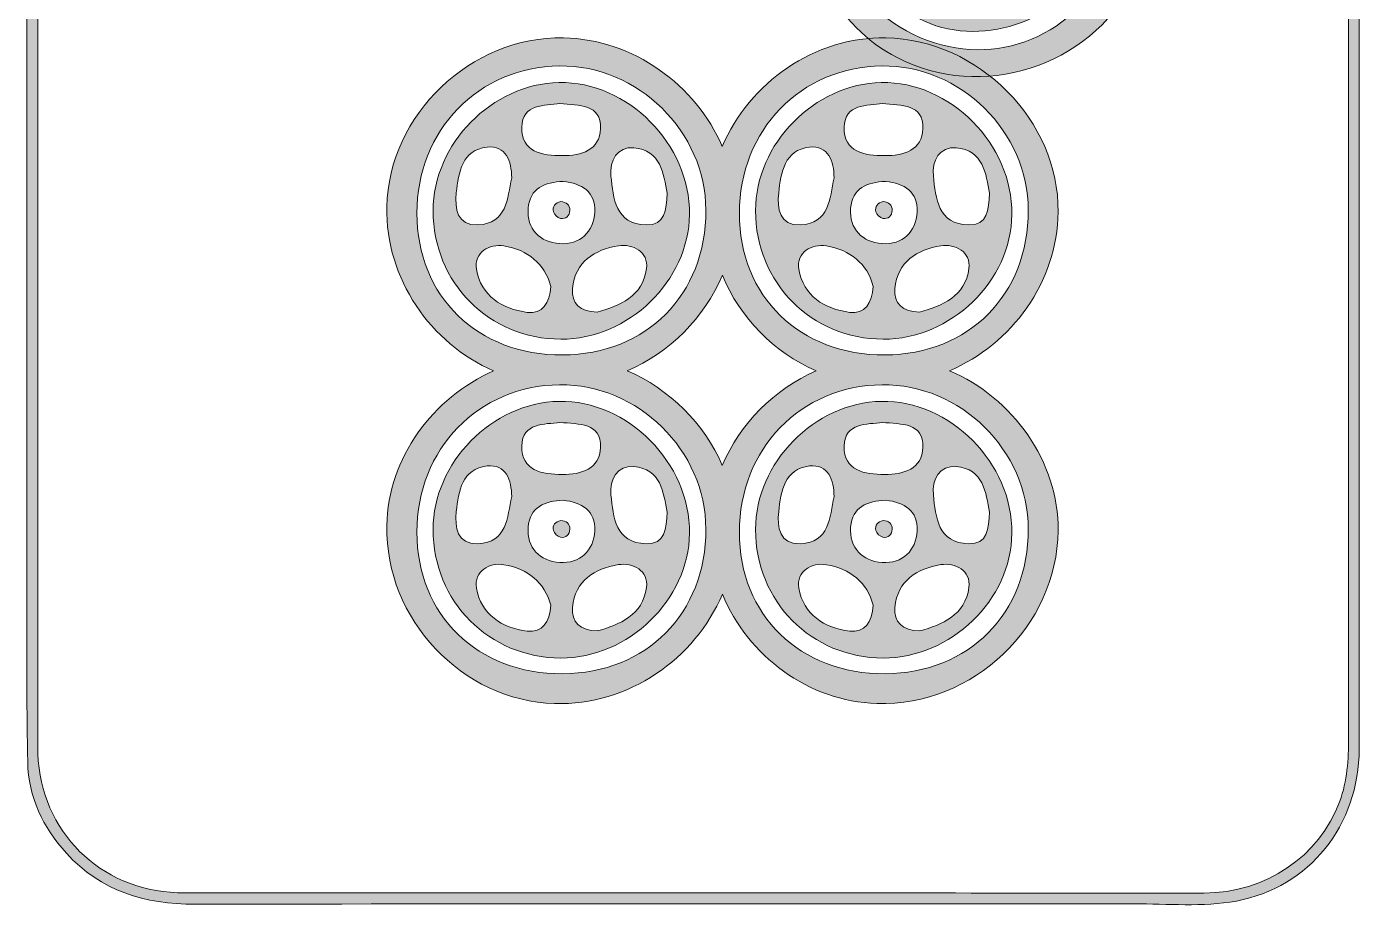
# Model space of a CAD drawing. Extents: x 3212 to 3523, y -465 to -30.
# Drawn here: x 3211.8 to 3522.7, y -465 to -259.6 of the extents above; entities that cross this region are included whole.
import ezdxf

# ---------------------------------------------------------------- set-up
doc = ezdxf.new("R2010")
doc.units = 0
doc.header["$MEASUREMENT"] = 0
doc.layers.add('Layer 1', color=7, linetype='Continuous', lineweight=0)

msp = doc.modelspace()

# ---------------------------------------------------------------- hatches: boundary and pattern name
at = {"layer": 'Layer 1', "true_color": 0x000000, "transparency": 33554687}
h = msp.add_hatch(color=18, dxfattribs=at)
h.dxf.hatch_style = 2
edge = h.paths.add_edge_path()
edge.add_spline(control_points=[(3520.2, -247.35), (3520.2, -247.35), (3520.15, -247.35), (3520.15, -247.35), (3520.15, -306.74), (3520.15, -366.14), (3520.16, -425.54), (3520.16, -430.55), (3519.87, -435.5), (3518.1, -440.27), (3513.3, -453.23), (3500.87, -461.67), (3486.44, -461.67), (3409.17, -461.67), (3331.91, -461.65), (3254.65, -461.64), (3252.09, -461.64), (3249.54, -461.7), (3246.99, -461.61), (3228.81, -460.96), (3215.13, -447.33), (3214.4, -429.17), (3214.37, -428.24), (3214.38, -427.32), (3214.38, -426.38), (3214.38, -307.01), (3214.4, -187.63), (3214.35, -68.25), (3214.35, -58.52), (3216.96, -49.98), (3223.97, -42.99), (3230.93, -36.06), (3239.33, -32.98), (3249.11, -32.99), (3306.06, -33.04), (3363.03, -33.01), (3419.99, -33.01), (3442.27, -33.01), (3464.54, -32.92), (3486.82, -33.05), (3503.36, -33.14), (3516.46, -43.96), (3519.57, -59.79), (3520.4, -64.03), (3520.19, -68.34), (3520.2, -72.63), (3520.2, -130.87), (3520.2, -189.11), (3520.2, -247.35)], knot_values=[0, 0, 0, 0, 1, 1, 1, 2, 2, 2, 3, 3, 3, 4, 4, 4, 5, 5, 5, 6, 6, 6, 7, 7, 7, 8, 8, 8, 9, 9, 9, 10, 10, 10, 11, 11, 11, 12, 12, 12, 13, 13, 13, 14, 14, 14, 15, 15, 15, 16, 16, 16, 16], degree=3, periodic=0)
edge = h.paths.add_edge_path()
edge.add_spline(control_points=[(3522.63, -299.19), (3522.63, -221.35), (3522.65, -143.49), (3522.64, -65.65), (3522.64, -55.34), (3518.69, -46.73), (3511.15, -39.73), (3503.96, -33.06), (3495.32, -30.39), (3485.67, -30.41), (3465.6, -30.45), (3445.53, -30.45), (3425.46, -30.45), (3366.41, -30.44), (3307.35, -30.42), (3248.3, -30.42), (3236.96, -30.42), (3227.58, -34.75), (3220.15, -43.31), (3213.88, -50.53), (3211.8, -59.04), (3211.81, -68.43), (3211.9, -127.96), (3211.85, -187.47), (3211.85, -246.98), (3211.85, -296.64), (3211.84, -346.3), (3211.86, -395.96), (3211.86, -407.66), (3211.8, -419.38), (3212.04, -431.09), (3212.2, -439.3), (3215.56, -446.34), (3221.07, -452.39), (3229.15, -461.25), (3239.35, -464.3), (3251.09, -464.28), (3324.06, -464.16), (3397.04, -464.25), (3470.01, -464.18), (3478, -464.16), (3486.06, -465.01), (3493.99, -463.55), (3511.03, -460.37), (3522.63, -445.92), (3522.65, -427.97), (3522.68, -385.05), (3522.63, -342.12), (3522.63, -299.19)], knot_values=[0, 0, 0, 0, 1, 1, 1, 2, 2, 2, 3, 3, 3, 4, 4, 4, 5, 5, 5, 6, 6, 6, 7, 7, 7, 8, 8, 8, 9, 9, 9, 10, 10, 10, 11, 11, 11, 12, 12, 12, 13, 13, 13, 14, 14, 14, 15, 15, 15, 16, 16, 16, 16], degree=3, periodic=0)
at = {"layer": 'Layer 1', "true_color": 0x0f592d, "transparency": 33554687}
h = msp.add_hatch(color=118, dxfattribs=at)
h.dxf.hatch_style = 2
edge = h.paths.add_edge_path()
edge.add_spline(control_points=[(3417.07, -260.57), (3400.57, -251.55), (3394.83, -231.51), (3403.95, -214.74), (3413.17, -197.8), (3432.27, -192.2), (3449.49, -201.37), (3466.63, -210.51), (3472.44, -229.61), (3463.29, -246.69), (3454.06, -263.92), (3434.14, -269.9), (3417.07, -260.57)], knot_values=[0, 0, 0, 0, 1, 1, 1, 2, 2, 2, 3, 3, 3, 4, 4, 4, 4], degree=3, periodic=0)
edge = h.paths.add_edge_path()
edge.add_spline(control_points=[(3350.95, -226.09), (3334.45, -217.07), (3328.71, -197.03), (3337.83, -180.26), (3347.05, -163.32), (3366.15, -157.72), (3383.37, -166.9), (3400.51, -176.03), (3406.32, -195.13), (3397.17, -212.21), (3387.94, -229.44), (3368.02, -235.42), (3350.95, -226.09)], knot_values=[0, 0, 0, 0, 1, 1, 1, 2, 2, 2, 3, 3, 3, 4, 4, 4, 4], degree=3, periodic=0)
edge = h.paths.add_edge_path()
edge.add_spline(control_points=[(3284.26, -191.31), (3267.76, -182.29), (3262.02, -162.26), (3271.15, -145.49), (3280.36, -128.55), (3299.46, -122.94), (3316.68, -132.12), (3333.82, -141.25), (3339.63, -160.35), (3330.48, -177.44), (3321.25, -194.66), (3301.33, -200.64), (3284.26, -191.31)], knot_values=[0, 0, 0, 0, 1, 1, 1, 2, 2, 2, 3, 3, 3, 4, 4, 4, 4], degree=3, periodic=0)
edge = h.paths.add_edge_path()
edge.add_spline(control_points=[(3452.22, -195.07), (3437.88, -187.6), (3420.07, -190), (3407.85, -199.52), (3408.74, -184.03), (3400.54, -168.12), (3386.1, -160.59), (3371.52, -152.99), (3353.34, -155.61), (3341.1, -165.55), (3342.32, -149.8), (3334.1, -133.48), (3319.41, -125.82), (3300.18, -115.79), (3274.69, -123.53), (3264.84, -142.39), (3254.7, -161.83), (3262.71, -187.51), (3282.05, -197.54), (3296.97, -205.27), (3314.96, -202.56), (3327.26, -192.21), (3325.98, -208.21), (3334.12, -224.74), (3348.74, -232.31), (3363.41, -239.92), (3381.04, -237.42), (3393.32, -227.5), (3392.38, -243.25), (3400.49, -259.35), (3414.86, -266.79), (3434.55, -277), (3459.6, -269.02), (3469.84, -249.28), (3479.7, -230.24), (3471.55, -205.15), (3452.22, -195.07)], knot_values=[0, 0, 0, 0, 1, 1, 1, 2, 2, 2, 3, 3, 3, 4, 4, 4, 5, 5, 5, 6, 6, 6, 7, 7, 7, 8, 8, 8, 9, 9, 9, 10, 10, 10, 11, 11, 11, 12, 12, 12, 12], degree=3, periodic=0)
h = msp.add_hatch(color=118, dxfattribs=at)
h.dxf.hatch_style = 2
edge = h.paths.add_edge_path()
edge.add_spline(control_points=[(3449.73, -242.28), (3444.11, -239.38), (3445.81, -234.28), (3447.4, -229.81), (3448.77, -225.95), (3451.98, -223.69), (3455.72, -226.12), (3460.37, -229.15), (3458.56, -233.89), (3457.48, -237.86), (3455.68, -241.26), (3453.44, -244.19), (3449.73, -242.28)], knot_values=[0, 0, 0, 0, 1, 1, 1, 2, 2, 2, 3, 3, 3, 4, 4, 4, 4], degree=3, periodic=0)
edge = h.paths.add_edge_path()
edge.add_spline(control_points=[(3445.33, -251.82), (3441.61, -257.37), (3435.89, -256.71), (3430.77, -255.63), (3427.07, -253.82), (3426.07, -251.36), (3427.42, -248.11), (3429.07, -244.17), (3437.79, -242.2), (3442.43, -244.64), (3445.42, -246.22), (3447.3, -248.88), (3445.33, -251.82)], knot_values=[0, 0, 0, 0, 1, 1, 1, 2, 2, 2, 3, 3, 3, 4, 4, 4, 4], degree=3, periodic=0)
edge = h.paths.add_edge_path()
edge.add_spline(control_points=[(3430.36, -237.01), (3426.13, -234.7), (3424.52, -230.98), (3427.15, -226.75), (3429.41, -223.1), (3433.36, -222.08), (3437.14, -224.19), (3441.27, -226.51), (3442, -230.43), (3440.49, -234.69), (3437.67, -238.49), (3434.18, -239.1), (3430.36, -237.01)], knot_values=[0, 0, 0, 0, 1, 1, 1, 2, 2, 2, 3, 3, 3, 4, 4, 4, 4], degree=3, periodic=0)
edge = h.paths.add_edge_path()
edge.add_spline(control_points=[(3415.25, -247.41), (3410.55, -243.89), (3407.18, -239.22), (3409.71, -233.05), (3411.06, -229.77), (3414.36, -230.03), (3417.78, -231.74), (3421.08, -235.28), (3425.33, -239.04), (3423.15, -245.08), (3421.82, -248.74), (3418.46, -249.82), (3415.25, -247.41)], knot_values=[0, 0, 0, 0, 1, 1, 1, 2, 2, 2, 3, 3, 3, 4, 4, 4, 4], degree=3, periodic=0)
edge = h.paths.add_edge_path()
edge.add_spline(control_points=[(3414.06, -215.54), (3416.7, -211.75), (3419.77, -207.08), (3425.24, -209.5), (3429.04, -211.18), (3428.54, -215.22), (3426.8, -218.72), (3423.83, -222.29), (3421.16, -227.09), (3415.48, -224.52), (3411.3, -222.64), (3411.88, -218.7), (3414.06, -215.54)], knot_values=[0, 0, 0, 0, 1, 1, 1, 2, 2, 2, 3, 3, 3, 4, 4, 4, 4], degree=3, periodic=0)
edge = h.paths.add_edge_path()
edge.add_spline(control_points=[(3445.36, -207.95), (3449.12, -209.86), (3453.07, -212.77), (3450.87, -217.57), (3448.51, -222.73), (3443.83, -221.91), (3439.41, -219.82), (3435.22, -217.47), (3431.73, -214.22), (3434.41, -209.23), (3436.95, -204.5), (3441.62, -206.05), (3445.36, -207.95)], knot_values=[0, 0, 0, 0, 1, 1, 1, 2, 2, 2, 3, 3, 3, 4, 4, 4, 4], degree=3, periodic=0)
edge = h.paths.add_edge_path()
edge.add_spline(control_points=[(3448.68, -205.32), (3434.49, -196.9), (3415.83, -201.67), (3407.72, -215.79), (3399.69, -229.77), (3404.71, -248.76), (3418.61, -256.97), (3432.12, -264.95), (3451.42, -259.54), (3459.58, -245.48), (3467.55, -231.76), (3462.62, -213.6), (3448.68, -205.32)], knot_values=[0, 0, 0, 0, 1, 1, 1, 2, 2, 2, 3, 3, 3, 4, 4, 4, 4], degree=3, periodic=0)
at = {"layer": 'Layer 1', "true_color": 0x831618, "transparency": 33554687}
h = msp.add_hatch(color=246, dxfattribs=at)
h.dxf.hatch_style = 2
edge = h.paths.add_edge_path()
edge.add_spline(control_points=[(3412.03, -410.52), (3392.18, -410.62), (3378.05, -396.87), (3378.05, -377.47), (3378.05, -358.1), (3392.38, -343.3), (3411.33, -343.1), (3429.64, -342.89), (3445.42, -358.47), (3445.45, -376.76), (3445.48, -396.45), (3431.65, -410.42), (3412.03, -410.52)], knot_values=[0, 0, 0, 0, 1, 1, 1, 2, 2, 2, 3, 3, 3, 4, 4, 4, 4], degree=3, periodic=0)
edge = h.paths.add_edge_path()
edge.add_spline(control_points=[(3336.82, -410.52), (3316.97, -410.62), (3302.84, -396.87), (3302.84, -377.47), (3302.84, -358.1), (3317.17, -343.3), (3336.12, -343.1), (3354.42, -342.89), (3370.21, -358.47), (3370.24, -376.76), (3370.27, -396.45), (3356.44, -410.42), (3336.82, -410.52)], knot_values=[0, 0, 0, 0, 1, 1, 1, 2, 2, 2, 3, 3, 3, 4, 4, 4, 4], degree=3, periodic=0)
edge = h.paths.add_edge_path()
edge.add_spline(control_points=[(3302.84, -303.09), (3302.84, -283.73), (3317.17, -268.93), (3336.12, -268.72), (3354.42, -268.52), (3370.21, -284.09), (3370.24, -302.38), (3370.27, -322.07), (3356.44, -336.05), (3336.82, -336.15), (3316.97, -336.24), (3302.84, -322.5), (3302.84, -303.09)], knot_values=[0, 0, 0, 0, 1, 1, 1, 2, 2, 2, 3, 3, 3, 4, 4, 4, 4], degree=3, periodic=0)
edge = h.paths.add_edge_path()
edge.add_spline(control_points=[(3395.94, -339.87), (3386.2, -344.14), (3378.2, -352.16), (3374.07, -361.91), (3369.86, -352.16), (3361.75, -344.09), (3351.88, -339.82), (3361.81, -335.57), (3369.91, -327.49), (3374.09, -317.57), (3378.21, -327.49), (3386.15, -335.62), (3395.94, -339.87)], knot_values=[0, 0, 0, 0, 1, 1, 1, 2, 2, 2, 3, 3, 3, 4, 4, 4, 4], degree=3, periodic=0)
edge = h.paths.add_edge_path()
edge.add_spline(control_points=[(3411.33, -268.72), (3429.64, -268.52), (3445.42, -284.09), (3445.45, -302.38), (3445.48, -322.07), (3431.65, -336.05), (3412.03, -336.15), (3392.18, -336.24), (3378.05, -322.5), (3378.05, -303.09), (3378.05, -283.73), (3392.38, -268.93), (3411.33, -268.72)], knot_values=[0, 0, 0, 0, 1, 1, 1, 2, 2, 2, 3, 3, 3, 4, 4, 4, 4], degree=3, periodic=0)
edge = h.paths.add_edge_path()
edge.add_spline(control_points=[(3427.09, -339.82), (3441.63, -333.6), (3452.24, -319.19), (3452.41, -302.79), (3452.63, -281.51), (3433.93, -262.6), (3412.26, -262.18), (3395.59, -261.85), (3380.35, -272.71), (3374.07, -287.53), (3367.89, -273.21), (3353.31, -262.49), (3337.05, -262.18), (3315.43, -261.75), (3296.2, -280.14), (3295.81, -301.6), (3295.51, -318.39), (3306.04, -333.49), (3320.73, -339.87), (3306.59, -346.06), (3296.1, -360.18), (3295.81, -375.97), (3295.42, -397.82), (3313.35, -416.83), (3334.95, -417.46), (3352.19, -417.96), (3367.7, -407.1), (3374.09, -391.95), (3380.07, -406.35), (3394.1, -416.99), (3410.16, -417.46), (3432.64, -418.11), (3452.18, -399.47), (3452.41, -377.16), (3452.57, -360.98), (3441.79, -346.17), (3427.09, -339.82)], knot_values=[0, 0, 0, 0, 1, 1, 1, 2, 2, 2, 3, 3, 3, 4, 4, 4, 5, 5, 5, 6, 6, 6, 7, 7, 7, 8, 8, 8, 9, 9, 9, 10, 10, 10, 11, 11, 11, 12, 12, 12, 12], degree=3, periodic=0)
h = msp.add_hatch(color=246, dxfattribs=at)
h.dxf.hatch_style = 2
edge = h.paths.add_edge_path()
edge.add_spline(control_points=[(3356.4, -316.01), (3355.55, -322.46), (3350.16, -324.7), (3344.9, -326.16), (3340.95, -326.05), (3338.79, -324.15), (3339.12, -320.66), (3339.72, -314.39), (3344.35, -311.58), (3349.83, -310.69), (3353.21, -310.14), (3356.91, -312.09), (3356.4, -316.01)], knot_values=[0, 0, 0, 0, 1, 1, 1, 2, 2, 2, 3, 3, 3, 4, 4, 4, 4], degree=3, periodic=0)
edge = h.paths.add_edge_path()
edge.add_spline(control_points=[(3336.14, -310.18), (3331.52, -309.87), (3328.43, -306.76), (3328.79, -301.93), (3329.13, -297.28), (3332.72, -295.79), (3336.97, -295.67), (3341.29, -296.12), (3344.58, -298.13), (3344.32, -302.77), (3344.07, -307.48), (3340.89, -310.51), (3336.14, -310.18)], knot_values=[0, 0, 0, 0, 1, 1, 1, 2, 2, 2, 3, 3, 3, 4, 4, 4, 4], degree=3, periodic=0)
edge = h.paths.add_edge_path()
edge.add_spline(control_points=[(3328.59, -326.21), (3322.66, -325.46), (3317.77, -322.34), (3316.73, -316.14), (3316.07, -312.21), (3319.77, -310.15), (3323.14, -310.7), (3328.61, -311.6), (3332.7, -314.85), (3334.07, -320.15), (3333.85, -324.17), (3332.06, -326.64), (3328.59, -326.21)], knot_values=[0, 0, 0, 0, 1, 1, 1, 2, 2, 2, 3, 3, 3, 4, 4, 4, 4], degree=3, periodic=0)
edge = h.paths.add_edge_path()
edge.add_spline(control_points=[(3312.03, -298.31), (3312.53, -293.59), (3313.38, -288.31), (3319.21, -287.68), (3323.62, -287.2), (3324.9, -290.93), (3324.94, -294.83), (3323.89, -299.68), (3323.88, -305.51), (3317.08, -305.8), (3312.16, -306.01), (3311.64, -301.99), (3312.03, -298.31)], knot_values=[0, 0, 0, 0, 1, 1, 1, 2, 2, 2, 3, 3, 3, 4, 4, 4, 4], degree=3, periodic=0)
edge = h.paths.add_edge_path()
edge.add_spline(control_points=[(3336.2, -277.5), (3340.69, -277.94), (3345.82, -277.56), (3345.67, -283.33), (3345.54, -288.39), (3341.17, -289.68), (3336.73, -289.66), (3332.09, -289.64), (3327.15, -288.81), (3327.29, -283.05), (3327.42, -277.45), (3332.67, -278.02), (3336.2, -277.5)], knot_values=[0, 0, 0, 0, 1, 1, 1, 2, 2, 2, 3, 3, 3, 4, 4, 4, 4], degree=3, periodic=0)
edge = h.paths.add_edge_path()
edge.add_spline(control_points=[(3353.42, -287.81), (3359.77, -288.38), (3360.39, -293.91), (3361.19, -298.43), (3361.07, -302.29), (3360.7, -305.95), (3356.34, -305.82), (3349.09, -305.61), (3348.66, -299.63), (3348.1, -294.42), (3347.71, -290.86), (3349.58, -287.46), (3353.42, -287.81)], knot_values=[0, 0, 0, 0, 1, 1, 1, 2, 2, 2, 3, 3, 3, 4, 4, 4, 4], degree=3, periodic=0)
edge = h.paths.add_edge_path()
edge.add_spline(control_points=[(3366.42, -303.39), (3366.58, -287), (3352.04, -272.3), (3335.96, -272.6), (3320.37, -272.89), (3306.6, -286.92), (3306.61, -302.48), (3306.63, -319.32), (3319.65, -332.43), (3336.41, -332.47), (3352.2, -332.51), (3366.26, -318.89), (3366.42, -303.39)], knot_values=[0, 0, 0, 0, 1, 1, 1, 2, 2, 2, 3, 3, 3, 4, 4, 4, 4], degree=3, periodic=0)
h = msp.add_hatch(color=246, dxfattribs=at)
h.dxf.hatch_style = 2
edge = h.paths.add_edge_path()
edge.add_spline(control_points=[(3387.24, -298.31), (3387.74, -293.59), (3388.59, -288.31), (3394.42, -287.68), (3398.83, -287.2), (3400.11, -290.93), (3400.15, -294.83), (3399.1, -299.68), (3399.09, -305.51), (3392.29, -305.8), (3387.37, -306.01), (3386.85, -301.99), (3387.24, -298.31)], knot_values=[0, 0, 0, 0, 1, 1, 1, 2, 2, 2, 3, 3, 3, 4, 4, 4, 4], degree=3, periodic=0)
edge = h.paths.add_edge_path()
edge.add_spline(control_points=[(3411.41, -277.5), (3415.91, -277.94), (3421.03, -277.56), (3420.88, -283.33), (3420.75, -288.39), (3416.38, -289.68), (3411.94, -289.66), (3407.3, -289.64), (3402.36, -288.81), (3402.5, -283.05), (3402.63, -277.45), (3407.88, -278.02), (3411.41, -277.5)], knot_values=[0, 0, 0, 0, 1, 1, 1, 2, 2, 2, 3, 3, 3, 4, 4, 4, 4], degree=3, periodic=0)
edge = h.paths.add_edge_path()
edge.add_spline(control_points=[(3428.63, -287.81), (3434.98, -288.38), (3435.6, -293.91), (3436.4, -298.43), (3436.28, -302.29), (3435.91, -305.95), (3431.55, -305.82), (3424.3, -305.61), (3423.87, -299.63), (3423.31, -294.42), (3422.92, -290.86), (3424.79, -287.46), (3428.63, -287.81)], knot_values=[0, 0, 0, 0, 1, 1, 1, 2, 2, 2, 3, 3, 3, 4, 4, 4, 4], degree=3, periodic=0)
edge = h.paths.add_edge_path()
edge.add_spline(control_points=[(3431.61, -316.01), (3430.76, -322.46), (3425.37, -324.7), (3420.11, -326.16), (3416.16, -326.05), (3414, -324.15), (3414.33, -320.66), (3414.93, -314.39), (3419.56, -311.58), (3425.04, -310.69), (3428.42, -310.14), (3432.12, -312.09), (3431.61, -316.01)], knot_values=[0, 0, 0, 0, 1, 1, 1, 2, 2, 2, 3, 3, 3, 4, 4, 4, 4], degree=3, periodic=0)
edge = h.paths.add_edge_path()
edge.add_spline(control_points=[(3411.35, -310.18), (3406.73, -309.87), (3403.65, -306.76), (3404, -301.93), (3404.34, -297.28), (3407.93, -295.79), (3412.18, -295.67), (3416.5, -296.12), (3419.79, -298.13), (3419.53, -302.77), (3419.28, -307.48), (3416.1, -310.51), (3411.35, -310.18)], knot_values=[0, 0, 0, 0, 1, 1, 1, 2, 2, 2, 3, 3, 3, 4, 4, 4, 4], degree=3, periodic=0)
edge = h.paths.add_edge_path()
edge.add_spline(control_points=[(3403.8, -326.21), (3397.87, -325.46), (3392.98, -322.34), (3391.94, -316.14), (3391.28, -312.21), (3394.98, -310.15), (3398.35, -310.7), (3403.82, -311.6), (3407.92, -314.85), (3409.28, -320.15), (3409.06, -324.17), (3407.27, -326.64), (3403.8, -326.21)], knot_values=[0, 0, 0, 0, 1, 1, 1, 2, 2, 2, 3, 3, 3, 4, 4, 4, 4], degree=3, periodic=0)
edge = h.paths.add_edge_path()
edge.add_spline(control_points=[(3411.62, -332.47), (3427.42, -332.51), (3441.47, -318.89), (3441.63, -303.39), (3441.79, -287), (3427.25, -272.3), (3411.17, -272.6), (3395.58, -272.89), (3381.81, -286.92), (3381.82, -302.48), (3381.84, -319.32), (3394.86, -332.43), (3411.62, -332.47)], knot_values=[0, 0, 0, 0, 1, 1, 1, 2, 2, 2, 3, 3, 3, 4, 4, 4, 4], degree=3, periodic=0)
h = msp.add_hatch(color=246, dxfattribs=at)
h.dxf.hatch_style = 2
edge = h.paths.add_edge_path()
edge.add_spline(control_points=[(3336.41, -300.39), (3335.12, -300.65), (3334.38, -301.5), (3334.67, -302.73), (3334.83, -303.37), (3335.67, -304.16), (3336.32, -304.29), (3337.57, -304.53), (3338.47, -303.69), (3338.5, -302.42), (3338.53, -301.15), (3337.7, -300.46), (3336.41, -300.39)], knot_values=[0, 0, 0, 0, 1, 1, 1, 2, 2, 2, 3, 3, 3, 4, 4, 4, 4], degree=3, periodic=0)
h = msp.add_hatch(color=246, dxfattribs=at)
h.dxf.hatch_style = 2
edge = h.paths.add_edge_path()
edge.add_spline(control_points=[(3411.62, -300.39), (3410.34, -300.65), (3409.59, -301.5), (3409.89, -302.73), (3410.04, -303.37), (3410.89, -304.16), (3411.53, -304.29), (3412.78, -304.53), (3413.68, -303.69), (3413.71, -302.42), (3413.74, -301.15), (3412.91, -300.46), (3411.62, -300.39)], knot_values=[0, 0, 0, 0, 1, 1, 1, 2, 2, 2, 3, 3, 3, 4, 4, 4, 4], degree=3, periodic=0)
h = msp.add_hatch(color=246, dxfattribs=at)
h.dxf.hatch_style = 2
edge = h.paths.add_edge_path()
edge.add_spline(control_points=[(3361.19, -372.81), (3361.07, -376.66), (3360.7, -380.33), (3356.34, -380.2), (3349.09, -379.99), (3348.66, -374), (3348.1, -368.79), (3347.71, -365.23), (3349.58, -361.83), (3353.42, -362.18), (3359.77, -362.76), (3360.39, -368.28), (3361.19, -372.81)], knot_values=[0, 0, 0, 0, 1, 1, 1, 2, 2, 2, 3, 3, 3, 4, 4, 4, 4], degree=3, periodic=0)
edge = h.paths.add_edge_path()
edge.add_spline(control_points=[(3356.4, -390.39), (3355.55, -396.83), (3350.16, -399.08), (3344.9, -400.53), (3340.95, -400.42), (3338.79, -398.52), (3339.12, -395.03), (3339.72, -388.76), (3344.35, -385.95), (3349.83, -385.07), (3353.21, -384.52), (3356.91, -386.47), (3356.4, -390.39)], knot_values=[0, 0, 0, 0, 1, 1, 1, 2, 2, 2, 3, 3, 3, 4, 4, 4, 4], degree=3, periodic=0)
edge = h.paths.add_edge_path()
edge.add_spline(control_points=[(3336.14, -384.56), (3331.52, -384.24), (3328.43, -381.13), (3328.79, -376.31), (3329.13, -371.66), (3332.72, -370.17), (3336.97, -370.04), (3341.29, -370.5), (3344.58, -372.51), (3344.32, -377.15), (3344.07, -381.85), (3340.89, -384.88), (3336.14, -384.56)], knot_values=[0, 0, 0, 0, 1, 1, 1, 2, 2, 2, 3, 3, 3, 4, 4, 4, 4], degree=3, periodic=0)
edge = h.paths.add_edge_path()
edge.add_spline(control_points=[(3328.59, -400.58), (3322.66, -399.83), (3317.77, -396.71), (3316.73, -390.52), (3316.07, -386.58), (3319.77, -384.53), (3323.14, -385.08), (3328.61, -385.98), (3332.7, -389.23), (3334.07, -394.53), (3333.85, -398.54), (3332.06, -401.02), (3328.59, -400.58)], knot_values=[0, 0, 0, 0, 1, 1, 1, 2, 2, 2, 3, 3, 3, 4, 4, 4, 4], degree=3, periodic=0)
edge = h.paths.add_edge_path()
edge.add_spline(control_points=[(3312.03, -372.68), (3312.53, -367.97), (3313.38, -362.68), (3319.21, -362.05), (3323.62, -361.57), (3324.9, -365.3), (3324.94, -369.2), (3323.89, -374.06), (3323.88, -379.89), (3317.08, -380.18), (3312.16, -380.39), (3311.64, -376.37), (3312.03, -372.68)], knot_values=[0, 0, 0, 0, 1, 1, 1, 2, 2, 2, 3, 3, 3, 4, 4, 4, 4], degree=3, periodic=0)
edge = h.paths.add_edge_path()
edge.add_spline(control_points=[(3336.2, -351.88), (3340.69, -352.32), (3345.82, -351.93), (3345.67, -357.71), (3345.54, -362.76), (3341.17, -364.06), (3336.73, -364.04), (3332.09, -364.02), (3327.15, -363.19), (3327.29, -357.42), (3327.42, -351.83), (3332.67, -352.4), (3336.2, -351.88)], knot_values=[0, 0, 0, 0, 1, 1, 1, 2, 2, 2, 3, 3, 3, 4, 4, 4, 4], degree=3, periodic=0)
edge = h.paths.add_edge_path()
edge.add_spline(control_points=[(3335.96, -346.98), (3320.37, -347.27), (3306.6, -361.29), (3306.61, -376.86), (3306.63, -393.7), (3319.65, -406.81), (3336.41, -406.85), (3352.2, -406.89), (3366.26, -393.26), (3366.42, -377.76), (3366.58, -361.37), (3352.04, -346.67), (3335.96, -346.98)], knot_values=[0, 0, 0, 0, 1, 1, 1, 2, 2, 2, 3, 3, 3, 4, 4, 4, 4], degree=3, periodic=0)
h = msp.add_hatch(color=246, dxfattribs=at)
h.dxf.hatch_style = 2
edge = h.paths.add_edge_path()
edge.add_spline(control_points=[(3436.4, -372.81), (3436.28, -376.66), (3435.91, -380.33), (3431.55, -380.2), (3424.3, -379.99), (3423.87, -374), (3423.31, -368.79), (3422.92, -365.23), (3424.79, -361.83), (3428.63, -362.18), (3434.98, -362.76), (3435.6, -368.28), (3436.4, -372.81)], knot_values=[0, 0, 0, 0, 1, 1, 1, 2, 2, 2, 3, 3, 3, 4, 4, 4, 4], degree=3, periodic=0)
edge = h.paths.add_edge_path()
edge.add_spline(control_points=[(3431.61, -390.39), (3430.76, -396.83), (3425.37, -399.08), (3420.11, -400.53), (3416.16, -400.42), (3414, -398.52), (3414.33, -395.03), (3414.93, -388.76), (3419.56, -385.95), (3425.04, -385.07), (3428.42, -384.52), (3432.12, -386.47), (3431.61, -390.39)], knot_values=[0, 0, 0, 0, 1, 1, 1, 2, 2, 2, 3, 3, 3, 4, 4, 4, 4], degree=3, periodic=0)
edge = h.paths.add_edge_path()
edge.add_spline(control_points=[(3411.35, -384.56), (3406.73, -384.24), (3403.65, -381.13), (3404, -376.31), (3404.34, -371.66), (3407.93, -370.17), (3412.18, -370.04), (3416.5, -370.5), (3419.79, -372.51), (3419.53, -377.15), (3419.28, -381.85), (3416.1, -384.88), (3411.35, -384.56)], knot_values=[0, 0, 0, 0, 1, 1, 1, 2, 2, 2, 3, 3, 3, 4, 4, 4, 4], degree=3, periodic=0)
edge = h.paths.add_edge_path()
edge.add_spline(control_points=[(3403.8, -400.58), (3397.87, -399.83), (3392.98, -396.71), (3391.94, -390.52), (3391.28, -386.58), (3394.98, -384.53), (3398.35, -385.08), (3403.82, -385.98), (3407.92, -389.23), (3409.28, -394.53), (3409.06, -398.54), (3407.27, -401.02), (3403.8, -400.58)], knot_values=[0, 0, 0, 0, 1, 1, 1, 2, 2, 2, 3, 3, 3, 4, 4, 4, 4], degree=3, periodic=0)
edge = h.paths.add_edge_path()
edge.add_spline(control_points=[(3387.24, -372.68), (3387.74, -367.97), (3388.59, -362.68), (3394.42, -362.05), (3398.83, -361.57), (3400.11, -365.3), (3400.15, -369.2), (3399.1, -374.06), (3399.09, -379.89), (3392.29, -380.18), (3387.37, -380.39), (3386.85, -376.37), (3387.24, -372.68)], knot_values=[0, 0, 0, 0, 1, 1, 1, 2, 2, 2, 3, 3, 3, 4, 4, 4, 4], degree=3, periodic=0)
edge = h.paths.add_edge_path()
edge.add_spline(control_points=[(3411.41, -351.88), (3415.91, -352.32), (3421.03, -351.93), (3420.88, -357.71), (3420.75, -362.76), (3416.38, -364.06), (3411.94, -364.04), (3407.3, -364.02), (3402.36, -363.19), (3402.5, -357.42), (3402.63, -351.83), (3407.88, -352.4), (3411.41, -351.88)], knot_values=[0, 0, 0, 0, 1, 1, 1, 2, 2, 2, 3, 3, 3, 4, 4, 4, 4], degree=3, periodic=0)
edge = h.paths.add_edge_path()
edge.add_spline(control_points=[(3411.17, -346.98), (3395.58, -347.27), (3381.81, -361.29), (3381.82, -376.86), (3381.84, -393.7), (3394.86, -406.81), (3411.62, -406.85), (3427.42, -406.89), (3441.47, -393.26), (3441.63, -377.76), (3441.79, -361.37), (3427.25, -346.67), (3411.17, -346.98)], knot_values=[0, 0, 0, 0, 1, 1, 1, 2, 2, 2, 3, 3, 3, 4, 4, 4, 4], degree=3, periodic=0)
h = msp.add_hatch(color=246, dxfattribs=at)
h.dxf.hatch_style = 2
edge = h.paths.add_edge_path()
edge.add_spline(control_points=[(3336.41, -374.76), (3335.12, -375.03), (3334.38, -375.88), (3334.67, -377.1), (3334.83, -377.74), (3335.67, -378.54), (3336.32, -378.66), (3337.57, -378.9), (3338.47, -378.07), (3338.5, -376.8), (3338.53, -375.53), (3337.7, -374.83), (3336.41, -374.76)], knot_values=[0, 0, 0, 0, 1, 1, 1, 2, 2, 2, 3, 3, 3, 4, 4, 4, 4], degree=3, periodic=0)
h = msp.add_hatch(color=246, dxfattribs=at)
h.dxf.hatch_style = 2
edge = h.paths.add_edge_path()
edge.add_spline(control_points=[(3411.62, -374.76), (3410.34, -375.03), (3409.59, -375.88), (3409.89, -377.1), (3410.04, -377.74), (3410.89, -378.54), (3411.53, -378.66), (3412.78, -378.9), (3413.68, -378.07), (3413.71, -376.8), (3413.74, -375.53), (3412.91, -374.83), (3411.62, -374.76)], knot_values=[0, 0, 0, 0, 1, 1, 1, 2, 2, 2, 3, 3, 3, 4, 4, 4, 4], degree=3, periodic=0)

# ---------------------------------------------------------------- linework, layer by layer
at = {"layer": 'Layer 1'}
for points, knots in [([(3522.63, -299.19), (3522.63, -221.35), (3522.65, -143.49), (3522.64, -65.65), (3522.64, -55.34), (3518.69, -46.73), (3511.15, -39.73), (3503.96, -33.06), (3495.32, -30.39), (3485.67, -30.41), (3465.6, -30.45), (3445.53, -30.45), (3425.46, -30.45), (3366.41, -30.44), (3307.35, -30.42), (3248.3, -30.42), (3236.96, -30.42), (3227.58, -34.75), (3220.15, -43.31), (3213.88, -50.53), (3211.8, -59.04), (3211.81, -68.43), (3211.9, -127.96), (3211.85, -187.47), (3211.85, -246.98), (3211.85, -296.64), (3211.84, -346.3), (3211.86, -395.96), (3211.86, -407.66), (3211.8, -419.38), (3212.04, -431.09), (3212.2, -439.3), (3215.56, -446.34), (3221.07, -452.39), (3229.15, -461.25), (3239.35, -464.3), (3251.09, -464.28), (3324.06, -464.16), (3397.04, -464.25), (3470.01, -464.18), (3478, -464.16), (3486.06, -465.01), (3493.99, -463.55), (3511.03, -460.37), (3522.63, -445.92), (3522.65, -427.97), (3522.68, -385.05), (3522.63, -342.12), (3522.63, -299.19)], [0, 0, 0, 0, 1, 1, 1, 2, 2, 2, 3, 3, 3, 4, 4, 4, 5, 5, 5, 6, 6, 6, 7, 7, 7, 8, 8, 8, 9, 9, 9, 10, 10, 10, 11, 11, 11, 12, 12, 12, 13, 13, 13, 14, 14, 14, 15, 15, 15, 16, 16, 16, 16]), ([(3520.2, -247.35), (3520.2, -247.35), (3520.15, -247.35), (3520.15, -247.35), (3520.15, -306.74), (3520.15, -366.14), (3520.16, -425.54), (3520.16, -430.55), (3519.87, -435.5), (3518.1, -440.27), (3513.3, -453.23), (3500.87, -461.67), (3486.44, -461.67), (3409.17, -461.67), (3331.91, -461.65), (3254.65, -461.64), (3252.09, -461.64), (3249.54, -461.7), (3246.99, -461.61), (3228.81, -460.96), (3215.13, -447.33), (3214.4, -429.17), (3214.37, -428.24), (3214.38, -427.32), (3214.38, -426.38), (3214.38, -307.01), (3214.4, -187.63), (3214.35, -68.25), (3214.35, -58.52), (3216.96, -49.98), (3223.97, -42.99), (3230.93, -36.06), (3239.33, -32.98), (3249.11, -32.99), (3306.06, -33.04), (3363.03, -33.01), (3419.99, -33.01), (3442.27, -33.01), (3464.54, -32.92), (3486.82, -33.05), (3503.36, -33.14), (3516.46, -43.96), (3519.57, -59.79), (3520.4, -64.03), (3520.19, -68.34), (3520.2, -72.63), (3520.2, -130.87), (3520.2, -189.11), (3520.2, -247.35)], [0, 0, 0, 0, 1, 1, 1, 2, 2, 2, 3, 3, 3, 4, 4, 4, 5, 5, 5, 6, 6, 6, 7, 7, 7, 8, 8, 8, 9, 9, 9, 10, 10, 10, 11, 11, 11, 12, 12, 12, 13, 13, 13, 14, 14, 14, 15, 15, 15, 16, 16, 16, 16]), ([(3520.2, -247.35), (3520.2, -247.35), (3520.15, -247.35), (3520.15, -247.35), (3520.15, -306.74), (3520.15, -366.14), (3520.16, -425.54), (3520.16, -430.55), (3519.87, -435.5), (3518.1, -440.27), (3513.3, -453.23), (3500.87, -461.67), (3486.44, -461.67), (3409.17, -461.67), (3331.91, -461.65), (3254.65, -461.64), (3252.09, -461.64), (3249.54, -461.7), (3246.99, -461.61), (3228.81, -460.96), (3215.13, -447.33), (3214.4, -429.17), (3214.37, -428.24), (3214.38, -427.32), (3214.38, -426.38), (3214.38, -307.01), (3214.4, -187.63), (3214.35, -68.25), (3214.35, -58.52), (3216.96, -49.98), (3223.97, -42.99), (3230.93, -36.06), (3239.33, -32.98), (3249.11, -32.99), (3306.06, -33.04), (3363.03, -33.01), (3419.99, -33.01), (3442.27, -33.01), (3464.54, -32.92), (3486.82, -33.05), (3503.36, -33.14), (3516.46, -43.96), (3519.57, -59.79), (3520.4, -64.03), (3520.19, -68.34), (3520.2, -72.63), (3520.2, -130.87), (3520.2, -189.11), (3520.2, -247.35)], [0, 0, 0, 0, 1, 1, 1, 2, 2, 2, 3, 3, 3, 4, 4, 4, 5, 5, 5, 6, 6, 6, 7, 7, 7, 8, 8, 8, 9, 9, 9, 10, 10, 10, 11, 11, 11, 12, 12, 12, 13, 13, 13, 14, 14, 14, 15, 15, 15, 16, 16, 16, 16]), ([(3452.22, -195.07), (3437.88, -187.6), (3420.07, -190), (3407.85, -199.52), (3408.74, -184.03), (3400.54, -168.12), (3386.1, -160.59), (3371.52, -152.99), (3353.34, -155.61), (3341.1, -165.55), (3342.32, -149.8), (3334.1, -133.48), (3319.41, -125.82), (3300.18, -115.79), (3274.69, -123.53), (3264.84, -142.39), (3254.7, -161.83), (3262.71, -187.51), (3282.05, -197.54), (3296.97, -205.27), (3314.96, -202.56), (3327.26, -192.21), (3325.98, -208.21), (3334.12, -224.74), (3348.74, -232.31), (3363.41, -239.92), (3381.04, -237.42), (3393.32, -227.5), (3392.38, -243.25), (3400.49, -259.35), (3414.86, -266.79), (3434.55, -277), (3459.6, -269.02), (3469.84, -249.28), (3479.7, -230.24), (3471.55, -205.15), (3452.22, -195.07)], [0, 0, 0, 0, 1, 1, 1, 2, 2, 2, 3, 3, 3, 4, 4, 4, 5, 5, 5, 6, 6, 6, 7, 7, 7, 8, 8, 8, 9, 9, 9, 10, 10, 10, 11, 11, 11, 12, 12, 12, 12]), ([(3417.07, -260.57), (3400.57, -251.55), (3394.83, -231.51), (3403.95, -214.74), (3413.17, -197.8), (3432.27, -192.2), (3449.49, -201.37), (3466.63, -210.51), (3472.44, -229.61), (3463.29, -246.69), (3454.06, -263.92), (3434.14, -269.9), (3417.07, -260.57)], [0, 0, 0, 0, 1, 1, 1, 2, 2, 2, 3, 3, 3, 4, 4, 4, 4]), ([(3448.68, -205.32), (3434.49, -196.9), (3415.83, -201.67), (3407.72, -215.79), (3399.69, -229.77), (3404.71, -248.76), (3418.61, -256.97), (3432.12, -264.95), (3451.42, -259.54), (3459.58, -245.48), (3467.55, -231.76), (3462.62, -213.6), (3448.68, -205.32)], [0, 0, 0, 0, 1, 1, 1, 2, 2, 2, 3, 3, 3, 4, 4, 4, 4]), ([(3427.09, -339.82), (3441.63, -333.6), (3452.24, -319.19), (3452.41, -302.79), (3452.63, -281.51), (3433.93, -262.6), (3412.26, -262.18), (3395.59, -261.85), (3380.35, -272.71), (3374.07, -287.53), (3367.89, -273.21), (3353.31, -262.49), (3337.05, -262.18), (3315.43, -261.75), (3296.2, -280.14), (3295.81, -301.6), (3295.51, -318.39), (3306.04, -333.49), (3320.73, -339.87), (3306.59, -346.06), (3296.1, -360.18), (3295.81, -375.97), (3295.42, -397.82), (3313.35, -416.83), (3334.95, -417.46), (3352.19, -417.96), (3367.7, -407.1), (3374.09, -391.95), (3380.07, -406.35), (3394.1, -416.99), (3410.16, -417.46), (3432.64, -418.11), (3452.18, -399.47), (3452.41, -377.16), (3452.57, -360.98), (3441.79, -346.17), (3427.09, -339.82)], [0, 0, 0, 0, 1, 1, 1, 2, 2, 2, 3, 3, 3, 4, 4, 4, 5, 5, 5, 6, 6, 6, 7, 7, 7, 8, 8, 8, 9, 9, 9, 10, 10, 10, 11, 11, 11, 12, 12, 12, 12]), ([(3302.84, -303.09), (3302.84, -283.73), (3317.17, -268.93), (3336.12, -268.72), (3354.42, -268.52), (3370.21, -284.09), (3370.24, -302.38), (3370.27, -322.07), (3356.44, -336.05), (3336.82, -336.15), (3316.97, -336.24), (3302.84, -322.5), (3302.84, -303.09)], [0, 0, 0, 0, 1, 1, 1, 2, 2, 2, 3, 3, 3, 4, 4, 4, 4]), ([(3411.33, -268.72), (3429.64, -268.52), (3445.42, -284.09), (3445.45, -302.38), (3445.48, -322.07), (3431.65, -336.05), (3412.03, -336.15), (3392.18, -336.24), (3378.05, -322.5), (3378.05, -303.09), (3378.05, -283.73), (3392.38, -268.93), (3411.33, -268.72)], [0, 0, 0, 0, 1, 1, 1, 2, 2, 2, 3, 3, 3, 4, 4, 4, 4]), ([(3366.42, -303.39), (3366.58, -287), (3352.04, -272.3), (3335.96, -272.6), (3320.37, -272.89), (3306.6, -286.92), (3306.61, -302.48), (3306.63, -319.32), (3319.65, -332.43), (3336.41, -332.47), (3352.2, -332.51), (3366.26, -318.89), (3366.42, -303.39)], [0, 0, 0, 0, 1, 1, 1, 2, 2, 2, 3, 3, 3, 4, 4, 4, 4]), ([(3411.62, -332.47), (3427.42, -332.51), (3441.47, -318.89), (3441.63, -303.39), (3441.79, -287), (3427.25, -272.3), (3411.17, -272.6), (3395.58, -272.89), (3381.81, -286.92), (3381.82, -302.48), (3381.84, -319.32), (3394.86, -332.43), (3411.62, -332.47)], [0, 0, 0, 0, 1, 1, 1, 2, 2, 2, 3, 3, 3, 4, 4, 4, 4]), ([(3336.2, -277.5), (3340.69, -277.94), (3345.82, -277.56), (3345.67, -283.33), (3345.54, -288.39), (3341.17, -289.68), (3336.73, -289.66), (3332.09, -289.64), (3327.15, -288.81), (3327.29, -283.05), (3327.42, -277.45), (3332.67, -278.02), (3336.2, -277.5)], [0, 0, 0, 0, 1, 1, 1, 2, 2, 2, 3, 3, 3, 4, 4, 4, 4]), ([(3411.41, -277.5), (3415.91, -277.94), (3421.03, -277.56), (3420.88, -283.33), (3420.75, -288.39), (3416.38, -289.68), (3411.94, -289.66), (3407.3, -289.64), (3402.36, -288.81), (3402.5, -283.05), (3402.63, -277.45), (3407.88, -278.02), (3411.41, -277.5)], [0, 0, 0, 0, 1, 1, 1, 2, 2, 2, 3, 3, 3, 4, 4, 4, 4]), ([(3312.03, -298.31), (3312.53, -293.59), (3313.38, -288.31), (3319.21, -287.68), (3323.62, -287.2), (3324.9, -290.93), (3324.94, -294.83), (3323.89, -299.68), (3323.88, -305.51), (3317.08, -305.8), (3312.16, -306.01), (3311.64, -301.99), (3312.03, -298.31)], [0, 0, 0, 0, 1, 1, 1, 2, 2, 2, 3, 3, 3, 4, 4, 4, 4]), ([(3353.42, -287.81), (3359.77, -288.38), (3360.39, -293.91), (3361.19, -298.43), (3361.07, -302.29), (3360.7, -305.95), (3356.34, -305.82), (3349.09, -305.61), (3348.66, -299.63), (3348.1, -294.42), (3347.71, -290.86), (3349.58, -287.46), (3353.42, -287.81)], [0, 0, 0, 0, 1, 1, 1, 2, 2, 2, 3, 3, 3, 4, 4, 4, 4]), ([(3387.24, -298.31), (3387.74, -293.59), (3388.59, -288.31), (3394.42, -287.68), (3398.83, -287.2), (3400.11, -290.93), (3400.15, -294.83), (3399.1, -299.68), (3399.09, -305.51), (3392.29, -305.8), (3387.37, -306.01), (3386.85, -301.99), (3387.24, -298.31)], [0, 0, 0, 0, 1, 1, 1, 2, 2, 2, 3, 3, 3, 4, 4, 4, 4]), ([(3428.63, -287.81), (3434.98, -288.38), (3435.6, -293.91), (3436.4, -298.43), (3436.28, -302.29), (3435.91, -305.95), (3431.55, -305.82), (3424.3, -305.61), (3423.87, -299.63), (3423.31, -294.42), (3422.92, -290.86), (3424.79, -287.46), (3428.63, -287.81)], [0, 0, 0, 0, 1, 1, 1, 2, 2, 2, 3, 3, 3, 4, 4, 4, 4]), ([(3336.14, -310.18), (3331.52, -309.87), (3328.43, -306.76), (3328.79, -301.93), (3329.13, -297.28), (3332.72, -295.79), (3336.97, -295.67), (3341.29, -296.12), (3344.58, -298.13), (3344.32, -302.77), (3344.07, -307.48), (3340.89, -310.51), (3336.14, -310.18)], [0, 0, 0, 0, 1, 1, 1, 2, 2, 2, 3, 3, 3, 4, 4, 4, 4]), ([(3411.35, -310.18), (3406.73, -309.87), (3403.65, -306.76), (3404, -301.93), (3404.34, -297.28), (3407.93, -295.79), (3412.18, -295.67), (3416.5, -296.12), (3419.79, -298.13), (3419.53, -302.77), (3419.28, -307.48), (3416.1, -310.51), (3411.35, -310.18)], [0, 0, 0, 0, 1, 1, 1, 2, 2, 2, 3, 3, 3, 4, 4, 4, 4]), ([(3336.41, -300.39), (3335.12, -300.65), (3334.38, -301.5), (3334.67, -302.73), (3334.83, -303.37), (3335.67, -304.16), (3336.32, -304.29), (3337.57, -304.53), (3338.47, -303.69), (3338.5, -302.42), (3338.53, -301.15), (3337.7, -300.46), (3336.41, -300.39)], [0, 0, 0, 0, 1, 1, 1, 2, 2, 2, 3, 3, 3, 4, 4, 4, 4]), ([(3411.62, -300.39), (3410.34, -300.65), (3409.59, -301.5), (3409.89, -302.73), (3410.04, -303.37), (3410.89, -304.16), (3411.53, -304.29), (3412.78, -304.53), (3413.68, -303.69), (3413.71, -302.42), (3413.74, -301.15), (3412.91, -300.46), (3411.62, -300.39)], [0, 0, 0, 0, 1, 1, 1, 2, 2, 2, 3, 3, 3, 4, 4, 4, 4]), ([(3328.59, -326.21), (3322.66, -325.46), (3317.77, -322.34), (3316.73, -316.14), (3316.07, -312.21), (3319.77, -310.15), (3323.14, -310.7), (3328.61, -311.6), (3332.7, -314.85), (3334.07, -320.15), (3333.85, -324.17), (3332.06, -326.64), (3328.59, -326.21)], [0, 0, 0, 0, 1, 1, 1, 2, 2, 2, 3, 3, 3, 4, 4, 4, 4]), ([(3356.4, -316.01), (3355.55, -322.46), (3350.16, -324.7), (3344.9, -326.16), (3340.95, -326.05), (3338.79, -324.15), (3339.12, -320.66), (3339.72, -314.39), (3344.35, -311.58), (3349.83, -310.69), (3353.21, -310.14), (3356.91, -312.09), (3356.4, -316.01)], [0, 0, 0, 0, 1, 1, 1, 2, 2, 2, 3, 3, 3, 4, 4, 4, 4]), ([(3403.8, -326.21), (3397.87, -325.46), (3392.98, -322.34), (3391.94, -316.14), (3391.28, -312.21), (3394.98, -310.15), (3398.35, -310.7), (3403.82, -311.6), (3407.92, -314.85), (3409.28, -320.15), (3409.06, -324.17), (3407.27, -326.64), (3403.8, -326.21)], [0, 0, 0, 0, 1, 1, 1, 2, 2, 2, 3, 3, 3, 4, 4, 4, 4]), ([(3431.61, -316.01), (3430.76, -322.46), (3425.37, -324.7), (3420.11, -326.16), (3416.16, -326.05), (3414, -324.15), (3414.33, -320.66), (3414.93, -314.39), (3419.56, -311.58), (3425.04, -310.69), (3428.42, -310.14), (3432.12, -312.09), (3431.61, -316.01)], [0, 0, 0, 0, 1, 1, 1, 2, 2, 2, 3, 3, 3, 4, 4, 4, 4]), ([(3395.94, -339.87), (3386.2, -344.14), (3378.2, -352.16), (3374.07, -361.91), (3369.86, -352.16), (3361.75, -344.09), (3351.88, -339.82), (3361.81, -335.57), (3369.91, -327.49), (3374.09, -317.57), (3378.21, -327.49), (3386.15, -335.62), (3395.94, -339.87)], [0, 0, 0, 0, 1, 1, 1, 2, 2, 2, 3, 3, 3, 4, 4, 4, 4]), ([(3336.82, -410.52), (3316.97, -410.62), (3302.84, -396.87), (3302.84, -377.47), (3302.84, -358.1), (3317.17, -343.3), (3336.12, -343.1), (3354.42, -342.89), (3370.21, -358.47), (3370.24, -376.76), (3370.27, -396.45), (3356.44, -410.42), (3336.82, -410.52)], [0, 0, 0, 0, 1, 1, 1, 2, 2, 2, 3, 3, 3, 4, 4, 4, 4]), ([(3412.03, -410.52), (3392.18, -410.62), (3378.05, -396.87), (3378.05, -377.47), (3378.05, -358.1), (3392.38, -343.3), (3411.33, -343.1), (3429.64, -342.89), (3445.42, -358.47), (3445.45, -376.76), (3445.48, -396.45), (3431.65, -410.42), (3412.03, -410.52)], [0, 0, 0, 0, 1, 1, 1, 2, 2, 2, 3, 3, 3, 4, 4, 4, 4]), ([(3335.96, -346.98), (3320.37, -347.27), (3306.6, -361.29), (3306.61, -376.86), (3306.63, -393.7), (3319.65, -406.81), (3336.41, -406.85), (3352.2, -406.89), (3366.26, -393.26), (3366.42, -377.76), (3366.58, -361.37), (3352.04, -346.67), (3335.96, -346.98)], [0, 0, 0, 0, 1, 1, 1, 2, 2, 2, 3, 3, 3, 4, 4, 4, 4]), ([(3411.17, -346.98), (3395.58, -347.27), (3381.81, -361.29), (3381.82, -376.86), (3381.84, -393.7), (3394.86, -406.81), (3411.62, -406.85), (3427.42, -406.89), (3441.47, -393.26), (3441.63, -377.76), (3441.79, -361.37), (3427.25, -346.67), (3411.17, -346.98)], [0, 0, 0, 0, 1, 1, 1, 2, 2, 2, 3, 3, 3, 4, 4, 4, 4]), ([(3336.2, -351.88), (3340.69, -352.32), (3345.82, -351.93), (3345.67, -357.71), (3345.54, -362.76), (3341.17, -364.06), (3336.73, -364.04), (3332.09, -364.02), (3327.15, -363.19), (3327.29, -357.42), (3327.42, -351.83), (3332.67, -352.4), (3336.2, -351.88)], [0, 0, 0, 0, 1, 1, 1, 2, 2, 2, 3, 3, 3, 4, 4, 4, 4]), ([(3411.41, -351.88), (3415.91, -352.32), (3421.03, -351.93), (3420.88, -357.71), (3420.75, -362.76), (3416.38, -364.06), (3411.94, -364.04), (3407.3, -364.02), (3402.36, -363.19), (3402.5, -357.42), (3402.63, -351.83), (3407.88, -352.4), (3411.41, -351.88)], [0, 0, 0, 0, 1, 1, 1, 2, 2, 2, 3, 3, 3, 4, 4, 4, 4]), ([(3312.03, -372.68), (3312.53, -367.97), (3313.38, -362.68), (3319.21, -362.05), (3323.62, -361.57), (3324.9, -365.3), (3324.94, -369.2), (3323.89, -374.06), (3323.88, -379.89), (3317.08, -380.18), (3312.16, -380.39), (3311.64, -376.37), (3312.03, -372.68)], [0, 0, 0, 0, 1, 1, 1, 2, 2, 2, 3, 3, 3, 4, 4, 4, 4]), ([(3361.19, -372.81), (3361.07, -376.66), (3360.7, -380.33), (3356.34, -380.2), (3349.09, -379.99), (3348.66, -374), (3348.1, -368.79), (3347.71, -365.23), (3349.58, -361.83), (3353.42, -362.18), (3359.77, -362.76), (3360.39, -368.28), (3361.19, -372.81)], [0, 0, 0, 0, 1, 1, 1, 2, 2, 2, 3, 3, 3, 4, 4, 4, 4]), ([(3387.24, -372.68), (3387.74, -367.97), (3388.59, -362.68), (3394.42, -362.05), (3398.83, -361.57), (3400.11, -365.3), (3400.15, -369.2), (3399.1, -374.06), (3399.09, -379.89), (3392.29, -380.18), (3387.37, -380.39), (3386.85, -376.37), (3387.24, -372.68)], [0, 0, 0, 0, 1, 1, 1, 2, 2, 2, 3, 3, 3, 4, 4, 4, 4]), ([(3436.4, -372.81), (3436.28, -376.66), (3435.91, -380.33), (3431.55, -380.2), (3424.3, -379.99), (3423.87, -374), (3423.31, -368.79), (3422.92, -365.23), (3424.79, -361.83), (3428.63, -362.18), (3434.98, -362.76), (3435.6, -368.28), (3436.4, -372.81)], [0, 0, 0, 0, 1, 1, 1, 2, 2, 2, 3, 3, 3, 4, 4, 4, 4]), ([(3336.14, -384.56), (3331.52, -384.24), (3328.43, -381.13), (3328.79, -376.31), (3329.13, -371.66), (3332.72, -370.17), (3336.97, -370.04), (3341.29, -370.5), (3344.58, -372.51), (3344.32, -377.15), (3344.07, -381.85), (3340.89, -384.88), (3336.14, -384.56)], [0, 0, 0, 0, 1, 1, 1, 2, 2, 2, 3, 3, 3, 4, 4, 4, 4]), ([(3411.35, -384.56), (3406.73, -384.24), (3403.65, -381.13), (3404, -376.31), (3404.34, -371.66), (3407.93, -370.17), (3412.18, -370.04), (3416.5, -370.5), (3419.79, -372.51), (3419.53, -377.15), (3419.28, -381.85), (3416.1, -384.88), (3411.35, -384.56)], [0, 0, 0, 0, 1, 1, 1, 2, 2, 2, 3, 3, 3, 4, 4, 4, 4]), ([(3336.41, -374.76), (3335.12, -375.03), (3334.38, -375.88), (3334.67, -377.1), (3334.83, -377.74), (3335.67, -378.54), (3336.32, -378.66), (3337.57, -378.9), (3338.47, -378.07), (3338.5, -376.8), (3338.53, -375.53), (3337.7, -374.83), (3336.41, -374.76)], [0, 0, 0, 0, 1, 1, 1, 2, 2, 2, 3, 3, 3, 4, 4, 4, 4]), ([(3411.62, -374.76), (3410.34, -375.03), (3409.59, -375.88), (3409.89, -377.1), (3410.04, -377.74), (3410.89, -378.54), (3411.53, -378.66), (3412.78, -378.9), (3413.68, -378.07), (3413.71, -376.8), (3413.74, -375.53), (3412.91, -374.83), (3411.62, -374.76)], [0, 0, 0, 0, 1, 1, 1, 2, 2, 2, 3, 3, 3, 4, 4, 4, 4]), ([(3328.59, -400.58), (3322.66, -399.83), (3317.77, -396.71), (3316.73, -390.52), (3316.07, -386.58), (3319.77, -384.53), (3323.14, -385.08), (3328.61, -385.98), (3332.7, -389.23), (3334.07, -394.53), (3333.85, -398.54), (3332.06, -401.02), (3328.59, -400.58)], [0, 0, 0, 0, 1, 1, 1, 2, 2, 2, 3, 3, 3, 4, 4, 4, 4]), ([(3356.4, -390.39), (3355.55, -396.83), (3350.16, -399.08), (3344.9, -400.53), (3340.95, -400.42), (3338.79, -398.52), (3339.12, -395.03), (3339.72, -388.76), (3344.35, -385.95), (3349.83, -385.07), (3353.21, -384.52), (3356.91, -386.47), (3356.4, -390.39)], [0, 0, 0, 0, 1, 1, 1, 2, 2, 2, 3, 3, 3, 4, 4, 4, 4]), ([(3403.8, -400.58), (3397.87, -399.83), (3392.98, -396.71), (3391.94, -390.52), (3391.28, -386.58), (3394.98, -384.53), (3398.35, -385.08), (3403.82, -385.98), (3407.92, -389.23), (3409.28, -394.53), (3409.06, -398.54), (3407.27, -401.02), (3403.8, -400.58)], [0, 0, 0, 0, 1, 1, 1, 2, 2, 2, 3, 3, 3, 4, 4, 4, 4]), ([(3431.61, -390.39), (3430.76, -396.83), (3425.37, -399.08), (3420.11, -400.53), (3416.16, -400.42), (3414, -398.52), (3414.33, -395.03), (3414.93, -388.76), (3419.56, -385.95), (3425.04, -385.07), (3428.42, -384.52), (3432.12, -386.47), (3431.61, -390.39)], [0, 0, 0, 0, 1, 1, 1, 2, 2, 2, 3, 3, 3, 4, 4, 4, 4])]:
    msp.add_open_spline(points, degree=3, knots=knots, dxfattribs=at)

doc.saveas('drawing.dxf')
